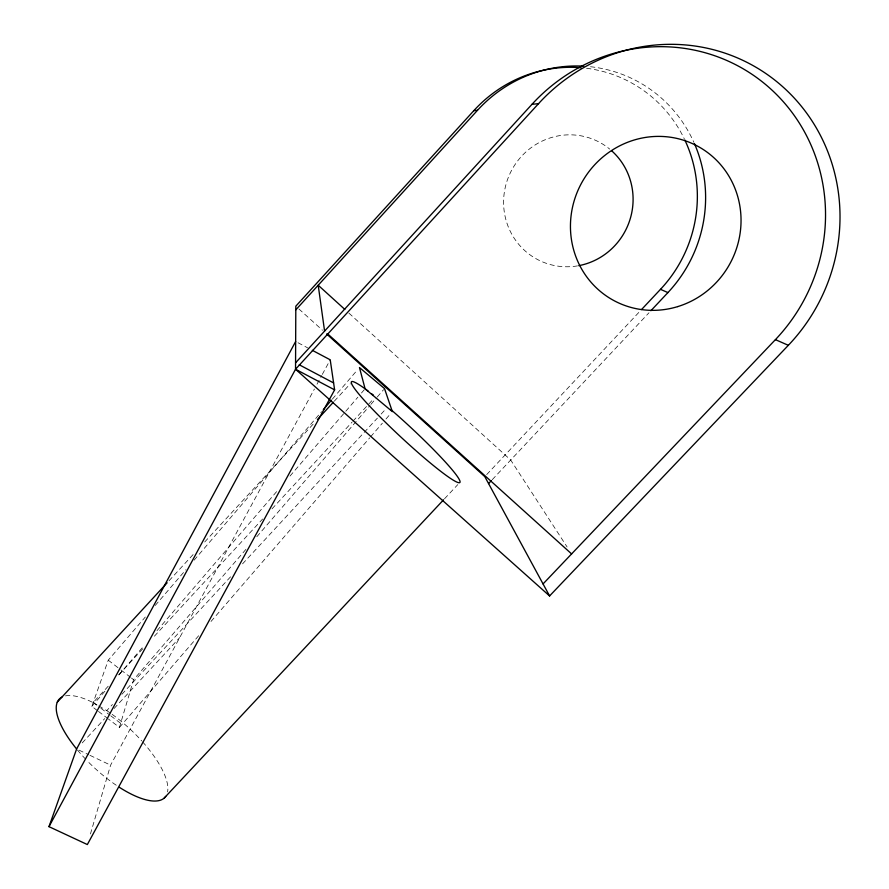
<?xml version="1.0" encoding="UTF-8"?>
<svg xmlns="http://www.w3.org/2000/svg" width="889" height="889" viewBox="0 0 889 889"><rect width="100%" height="100%" fill="white"/><g stroke="black" fill="none" stroke-linecap="round" stroke-linejoin="round"><path stroke-width="0.67" stroke-dasharray="4.45 3.33" d="M90.445 833.96L110.592 765.162L314.384 389.049M245.92 549.38L133.583 679.696L119.437 727.413L108.402 719.001M97.357 710.589L91.845 706.377L108.258 660.183L145.307 617.022M317.017 384.181L321.64 375.647M322.296 374.436L330.219 359.812M155.242 605.442L185.968 569.649M194.102 560.181L321.507 411.751M332.353 399.117L357.656 369.635M91.845 706.377L105.413 690.609M118.982 674.829L144.318 645.381M156.986 630.668L278.235 489.75M289.992 476.071L357.856 397.205M361.467 392.994L364.19 389.838M256.788 536.767L370.024 405.395M370.924 404.351L376.358 398.039M377.269 396.994L383.603 389.638M119.437 727.413L199.225 635.09M211.015 621.455L369.68 437.866M370.591 436.81L382.381 423.175M386.004 418.975L390.538 413.729M65.508 695.887A72.153 26.326 42.9 0 1 93.089 702.599L109.247 685.097M169.021 580.761L193.535 554.103M204.714 541.979L314.828 422.331M334.331 401.161L350.299 383.815M118.659 674.907L143.118 648.425M154.408 636.191L262.611 519.02M272.012 508.841L351.988 422.231M352.922 421.208L373.624 398.794M98.79 705.944L106.78 710.611L112.436 704.499M121.871 694.309L232.185 575.072M242.553 563.859L363.234 433.41M364.179 432.387L377.381 418.119M381.148 414.041L385.87 408.951M82.233 742.915L104.724 718.601M114.103 708.477L179.722 637.591M444.533 498.773L457.791 484.616M486.694 474.593L639.602 311.606M492.262 479.66L648.981 312.761M79.032 750.138L88.744 754.761M89.956 755.339L110.592 765.162M298.037 342.743L307.572 347.799M93.089 702.599L97.657 705.277M93.256 702.421L99.824 707.433M100.924 708.277L109.691 714.956M110.792 715.801L120.648 723.324M98.468 711.422L107.291 718.156M108.258 660.183L119.859 669.128M120.915 669.939L130.416 677.262M131.472 678.074L133.583 679.696M298.893 308.961L322.518 330.264M348.921 313.128L510.697 460.024L567.093 546.957M590.518 66.731A135.417 131.428 -64.5 0 1 693.853 142.284M586.573 68.286A132.65 128.827 -64.9 0 1 684.263 138.784M577.483 265.889A66.319 64.408 -64.8 0 1 506.03 184.29A66.319 64.408 -64.8 0 1 609.698 149.096M116.226 785.231A72.153 26.326 42.9 0 1 86.644 760.239M85.666 759.228A72.153 26.326 42.9 0 1 77.443 750.005M106.78 710.611A72.153 26.326 42.9 0 1 111.069 713.567M112.147 714.345A72.153 26.326 42.9 0 1 141.729 740.904M142.64 741.915A72.153 26.326 42.9 0 1 167.577 791.899"/><path stroke-width="1.33" d="M312.339 350.333L330.219 359.812L334.62 389.86L87.344 844.55L48.995 826.659L295.537 369.246L295.815 306.183L473.793 110.692A132.65 128.827 -64.9 0 1 581.073 67.708M48.995 826.659L76.61 748.983L295.659 341.487M323.318 409.64L331.453 400.161M295.804 309.828L477.515 110.28A135.417 131.428 -64.5 0 1 583.762 66.175M295.559 362.834L531.955 104.346L538.567 103.624A180.567 173.411 -59.6 0 1 787.721 91.367A180.567 173.411 -59.6 0 1 788.343 345.31L549.58 595.952L295.537 369.246L538.567 103.624M57.252 702.188L167.143 582.795M317.429 419.53L333.386 402.184M164.198 798.078L443.589 499.785M641.502 309.583L660.494 289.336A132.65 128.827 -64.9 0 0 684.852 140.018M488.572 483.583L491.339 480.638M650.87 310.739L667.928 292.581A135.417 131.428 -64.5 0 0 694.398 143.518M543.057 583.929L775.408 339.642A175.678 168.921 -60 0 0 774.475 92.478A175.678 168.921 -60 0 0 531.955 104.346M473.793 110.692L477.515 110.28M660.494 289.336L667.928 292.581M775.408 339.642L788.343 345.31M295.537 369.246L334.62 389.86M299.249 364.779L333.597 382.926M368.213 391.182L365.09 388.793L359.467 367.535L384.515 388.582L392.349 411.629L365.09 388.793A74.043 6.868 42.9 0 0 384.681 421.542A74.043 6.868 42.9 0 0 460.002 482.294A74.043 6.868 42.9 0 0 390.749 409.473M371.335 393.571L373.424 395.172M326.63 333.975L484.794 476.615L549.58 595.952M327.674 333.886L571.605 553.914M344.821 309.405L318.206 285.236L324.585 331.097M611.676 150.797A66.319 64.408 -64.8 0 1 630.468 217.972A66.319 64.408 -64.8 0 1 578.772 265.667M165.732 796.377A72.153 26.326 42.9 0 1 119.459 787.365M76.61 748.983A72.153 26.326 42.9 0 1 61.908 697.12M677.751 306.594A87.822 84.433 -59.9 0 0 716.123 159.864A87.822 84.433 -59.9 0 0 573.372 203.659A87.822 84.433 -59.9 0 0 677.751 306.594"/></g></svg>
